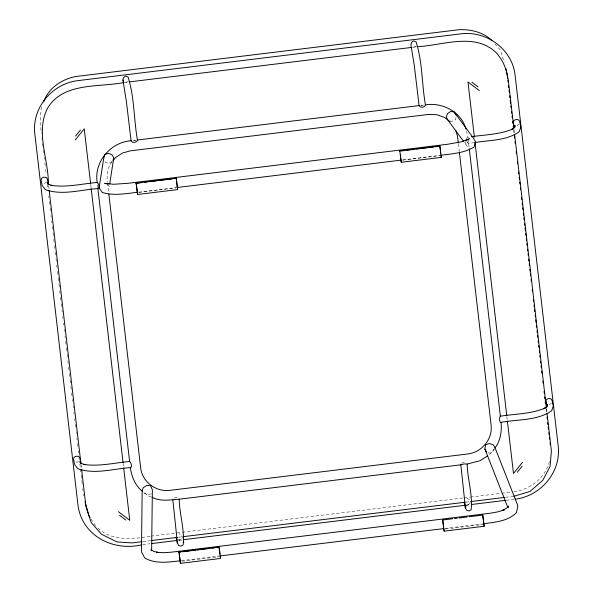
<?xml version="1.0" encoding="UTF-8"?>
<svg xmlns="http://www.w3.org/2000/svg" width="593" height="593" viewBox="0 0 593 593"><rect width="100%" height="100%" fill="white"/><g stroke="black" fill="none" stroke-linecap="round" stroke-linejoin="round"><path stroke-width="0.44" stroke-dasharray="2.96 2.22" d="M466.876 138.94L466.987 137.613L470.634 136.827M41.332 106.992L40.072 121.535L41.466 133.499M456.061 117.362L455.52 119.727L451.955 121.424L450.339 120.89M465.868 141.66L465.446 143.165L467.351 146.515L464.111 142.112M470.242 502.39L469.752 503.768L467.543 504.591L465.268 504.317M549.355 461.487C545.145 478.61 529.03 490.522 511.818 492.027M494.288 449.042L493.576 450.472L490.5 453.141L487.831 452.778M112.099 161.763C107.415 167.308 106.547 175.113 107.452 182.11M489.648 454.475L494.584 448.412M46.78 181.851L44.697 183.267L43.104 182.696M78.528 461.369L77.134 462.31L74.74 461.465M516.985 125.583L519.083 124.196M549.429 404.626L551.52 403.24M112.099 161.496L109.275 163.334L105.48 162.512L104.361 160.325M178.812 540.616L180.228 539.815L182.585 540.468M466.113 505.836L468.24 504.636L470.597 505.288M174.26 498.12L175.691 497.549L178.026 497.861M461.554 463.229L463.704 462.37L465.26 462.577M128.54 81.308L126.339 82.175L124.819 81.967M416.553 46.135L414.351 46.995L412.832 46.788M151.245 493.717L147.835 494.992L144.114 493.154L143.158 491.931M134.226 140.852L135.73 140.585M124.33 82.516L128.006 82.071M412.632 47.299L416.308 46.854M132.891 140.541L135.604 140.215M420.897 105.361L423.617 105.035M467.343 141.809L467.729 143.076L468.648 143.306L474.044 142.646M138.562 192.199L176.165 187.61M402.736 159.932L439.428 155.455M139.036 192.362L176.343 187.811M402.714 160.154L440.013 155.603M150.066 536.213C132.054 539.489 110.721 541.409 96.8 526.918M150.985 536.102L181.288 532.395M182.207 532.284L463.163 497.972M464.074 497.861L469.589 497.186M470.501 497.075L500.803 493.369M501.722 493.257L510.907 492.138M142.957 541.587L150.303 540.69M178.76 537.214L182.436 536.761M466.098 502.115L469.775 501.671M505.577 497.297L512.915 496.4M142.668 544.663L150.014 543.766M178.478 540.29L182.155 539.845M465.861 505.192L470.449 504.628M506.259 500.255L515.443 499.136M181.369 560.659L218.98 556.064M444.624 528.504L482.235 523.908M181.918 561.237L218.313 556.79M445.595 529.03L482.895 524.471M420.748 105.769L422.238 105.673M177.263 539.489L179.538 539.771L181.747 538.941L182.474 536.887L181.236 534.56L178.819 533.626M151.282 496.978L148.813 496.111L143.313 491.923M466.832 498.446L469.241 499.388L470.479 501.708M494.821 43.838L500.277 50.034L504.265 62.139M467.492 141.964L468.648 143.306M91.063 519.053L95.584 525.643M108.519 185.312L109.282 186.669M466.454 130.868L467.936 137.161M83.472 494.177L83.828 495.889M514.072 129.874L514.494 133.558M546.487 408.718L546.909 412.394M513.642 129.763L514.064 133.432M546.086 408.873L546.509 412.55M506.859 416.464L507.289 420.14M468.136 138.918L469.182 147.902M458.411 143.906L459.264 151.267M107.555 183.029L108.734 193.155M97.482 185.075L97.793 187.714M90.766 184.883L91.189 188.559M123.136 463.333L123.559 467.01M48.626 185.631L49.049 189.3M81.071 464.742L81.493 468.418M41.999 138.102L42.214 139.941M42.637 143.625L42.963 146.382M43.385 150.066L43.712 152.824M44.245 157.427L44.46 159.265M44.883 162.949L45.209 165.706M45.631 169.39L45.957 172.148M47.344 184.112L47.885 188.715M48.737 196.075L48.952 197.914M49.382 201.598L49.701 204.355M50.131 208.039L50.449 210.804M50.983 215.4L51.198 217.246M51.628 220.922L51.843 222.76M52.266 226.444L52.592 229.209M53.014 232.886L53.34 235.651M53.763 239.327L54.089 242.092M54.512 245.769L54.838 248.534M55.26 252.21L55.586 254.975M56.009 258.652L56.335 261.417M56.758 265.093L57.084 267.858M57.506 271.535L57.832 274.3M58.255 277.984L58.581 280.741M59.003 284.425L59.33 287.182M59.76 290.866L60.078 293.624M60.508 297.308L60.827 300.065M61.257 303.749L61.576 306.507M62.006 310.191L62.213 312.029M62.754 316.632L62.962 318.471M63.503 323.074L63.71 324.912M64.252 329.515L64.467 331.354M65 335.957L65.215 337.795M65.638 341.479L65.964 344.236M66.386 347.921L66.712 350.678M67.135 354.362L67.461 357.119M67.884 360.803L68.21 363.568M68.632 367.245L68.958 370.01M69.381 373.686L69.707 376.451M70.13 380.128L70.456 382.893M70.878 386.569L71.204 389.334M71.627 393.011L71.953 395.776M72.383 399.452L72.591 401.298M73.132 405.894L73.339 407.739M73.88 412.335L74.088 414.181M74.629 418.784L74.837 420.622M75.267 424.299L75.585 427.064M76.126 431.667L76.341 433.505M76.875 438.108L77.09 439.947M77.513 443.631L77.839 446.388M78.372 450.991L78.587 452.83M79.87 463.874L81.048 474M81.152 474.919L81.797 480.441M81.901 481.36L82.331 485.037M82.753 488.721L82.968 490.559"/><path stroke-width="0.89" d="M151.615 550.815L152.364 489.766L150.548 485.689L146.723 485.482L143.276 487.654L142.194 490.707L141.43 551.816L144.699 557.946C155.418 564.299 168.679 562.09 180.45 560.77M109.705 183.956L113.767 157.745L111.825 154.61L108.111 153.283L104.776 154.729L103.619 158.865L99.113 187.796L102.226 192.458C113.745 196.061 125.946 193.518 137.643 192.31M507.778 507.319L484.889 449.042L485.667 444.75L489.395 443.52L493.309 444.846L494.999 447.619L517.874 505.836L516.503 512.53C508.06 521.455 494.621 522.174 483.154 523.797M122.929 80.055L123.559 77.55L125.627 76.03L128.044 77.001C134.522 97.111 133.744 119.223 137.42 139.992L136.716 141.564L134.559 142.424L132.232 142.112L131.075 140.763L126.324 100.892L122.929 80.055L123.685 81.256M152.104 497.268C160.621 501.871 170.265 499.773 179.182 499.21C179.494 514.361 184.816 529.853 183.141 544.945L181.013 546.146L178.656 545.493L177.166 542.595L176.128 537.658M465.89 506.622L465.461 508.194L466.661 510.314L469.019 510.973L471.146 509.765C472.821 494.673 467.499 479.181 467.188 464.03L464.037 463.948L460.843 464.808L179.182 499.21M466.083 140.912L466.506 139.414L466.157 140.504L469.5 138.755L461.606 141.764L447.411 144.292L128.199 183.281L113.589 184.275L104.642 183.319L107.533 184.045M113.048 160.214L113.767 157.745M547.161 406.123L547.613 404.596L546.82 406.605L543.737 408.703L545.516 407.91C531.306 414.062 515.421 413.795 500.373 416.204L499.662 417.776L499.595 420.229L500.166 422.12L501.085 422.349C517.756 419.169 537.065 420.948 551.668 410.771L553.284 406.109L552.12 400.601L551.016 398.896L548.71 398.481L546.516 399.4L545.775 401.379L546.939 406.887M508.127 507.712L508.661 505.992L506.355 508.342L502.204 510.506L504.413 509.802L497.846 511.863L490.322 513.219L171.11 552.209L163.423 552.713L156.396 552.305L158.568 552.476L153.817 551.401L150.763 549.711M425.426 104.813L424.721 106.392L422.572 107.251L420.237 106.933L419.088 105.584L414.329 65.712L410.942 44.875L411.572 42.37L413.632 40.85L416.056 41.821C422.535 61.931 421.749 84.043 425.426 104.813C442.348 102.122 461.487 111.966 465.942 129.096M43.571 102.003C48.433 88.083 61.761 79.188 75.808 76.519L459.531 29.65C470.968 29.309 483.465 32.23 491.79 40.391M75.563 136.056L80.448 130.052M75.229 139.918L84.25 128.829L90.655 183.963M113.241 160.362L115.516 157.56L122.38 153.076L130.312 150.844L428.487 114.427L436.7 114.679L444.402 117.384L450.117 121.735M495.133 447.737C500.603 440.621 501.856 431.104 501.085 422.349M522.507 462.355L513.486 473.444L507.393 421.06M517.289 472.221L522.166 466.217M487.446 455.913L480.115 460.709L467.188 464.03M97.178 182.444C81.834 183.8 66.342 187.766 50.894 185.312L52.747 185.668L48.952 184.408L47.373 182.688L48.552 184.749L47.396 179.242L46.276 177.5L43.986 177.122L41.799 178.07L41.05 180.02L42.207 185.527L45.261 189.619C62.221 195.742 80.663 189.693 97.889 188.589L98.838 188.137L99.001 186.15L98.334 183.786L97.178 182.444C93.805 161.874 110.587 142.201 131.075 140.763M49.16 190.22L80.959 463.822L79.833 458.293L78.713 456.551L76.423 456.165L74.236 457.114L73.488 459.064L74.651 464.571L77.698 468.67C94.665 474.785 113.1 468.737 130.334 467.64L131.275 467.18L131.438 465.194L130.771 462.836L129.615 461.495L97.889 188.589M515.443 499.136C540.742 496.022 561.045 472.169 558.25 446.499L515.028 74.651C511.915 49.078 486.579 30.688 461.347 33.801L77.557 80.678C52.258 83.791 31.955 107.644 34.75 133.314L77.972 505.162C81.953 535.835 113.27 551.675 141.749 544.782M123.411 82.627C97.845 87.549 63.14 82.13 47.492 108.334C35.372 132.002 48.478 158.976 48.411 183.793M129.837 81.841L411.712 47.418M418.139 46.632C443.786 45.201 475.816 31.889 496.912 53.437C502.938 60.523 506.704 69.085 507.66 78.343M137.42 139.992L419.088 105.584M471.531 136.716C485.415 134.611 500.01 134.596 513.071 128.866L511.292 129.659L514.383 127.562L515.176 125.553L514.502 127.836L513.338 122.328L514.079 120.349L516.273 119.438L518.578 119.853L519.683 121.558L520.839 127.065L519.223 131.728C506.504 140.815 489.692 140.059 474.949 142.535M136.131 183.118L176.158 178.234L176.677 181.228L177.626 189.59L137.591 194.482L136.131 183.118L137.591 194.482M399.875 151.593L399.801 150.911L439.836 146.026L441.296 157.382L401.261 162.274L400.282 154.677M136.138 183.311L142.505 182.533M144.329 182.31L147.057 181.977M148.88 181.754L157.063 180.754M158.887 180.531L171.622 178.975M173.445 178.752L176.158 178.234M401.631 150.881L404.359 150.548M406.183 150.326L414.374 149.325M416.19 149.102L428.924 147.546M430.748 147.323L433.476 146.99M435.299 146.767L438.939 146.323M177.085 187.499L400.898 160.154M441.259 155.225C452.377 153.691 464.252 153.15 474.029 147.049L475.556 141.816L473.659 138.458L454.231 112.047L450.776 111.432L447.53 113.582L446.299 117.073L447.923 120.097L463.57 141.379M129.615 461.495C114.271 462.851 98.779 466.81 83.331 464.363L84.569 464.593M142.046 541.698L131.942 542.929L116.947 541.898L101.499 534.256L91.203 522.552L86.356 507.853L85.095 501.871M151.222 540.579L177.848 537.325M183.356 536.65L465.179 502.227M470.686 501.559L504.658 497.408M513.835 496.289L530.016 491.441L542.736 480.36L550.059 466.498L551.401 451.043L547.02 413.314M151.852 543.544L176.64 540.519M183.986 539.623L464.942 505.303M471.368 504.517L505.34 500.366M179.004 551.994L219.039 547.102L219.558 550.096L220.5 558.458L180.472 563.35L179.004 551.994L180.472 563.35M179.019 552.179L180.843 551.957M182.659 551.735L195.401 550.178M197.217 549.956L199.945 549.622M201.768 549.4L209.952 548.406M211.775 548.184L219.039 547.102M443.542 526.829L442.697 519.972L452.704 518.756M454.52 518.534L457.247 518.2M459.071 517.978L467.262 516.977M469.078 516.755L481.812 515.198M219.892 555.952L443.712 528.615M443.727 528.852L444.142 531.143L484.177 526.258L482.709 514.894L484.177 526.258M85.184 464.712L81.389 463.452L79.81 461.739L80.596 463.111M471.954 82.234L478.077 86.889M479.285 90.566L467.973 81.96L474.385 137.094M142.631 491.404C135.182 485.889 131.631 476.55 130.334 467.64M118.444 511.707L129.756 520.313L123.67 467.929M119.66 515.376L125.783 520.039M107.37 183.281L108.26 184.223M90.062 517.585L89.054 516.125L85.659 504.22L81.604 469.33M454.231 112.047L455.987 115.035M484.889 449.042L486.534 451.933M545.775 401.379L546.605 402.958M183.511 541.817L183.793 542.595M455.854 130.586L457.551 136.546L458.3 142.987M506.022 69.003L508.186 79.262L513.857 128.036M441.296 157.382L440.881 155.092M399.801 150.911L401.261 162.274M464.134 502.479L465.461 508.194L460.843 464.808M177.626 189.59L177.025 185.275M440.214 149.013L439.836 146.026M176.173 178.419L176.232 178.908M219.054 547.295L219.907 554.144M514.605 134.478L546.375 407.791M507.875 80.181L508.09 82.019M508.512 85.688L508.727 87.527M509.046 90.284L509.261 92.115M509.691 95.792L509.906 97.623M510.225 100.38L510.543 103.138M510.862 105.888L511.077 107.726M511.507 111.395L511.715 113.233M512.041 115.991L512.248 117.822M512.678 121.498L512.893 123.337M513.212 126.087L513.531 128.844M514.383 136.19L514.598 138.021M515.028 141.697L515.243 143.536M516.199 151.793L516.414 153.631M517.378 161.896L517.585 163.735M518.549 171.992L518.764 173.831M519.186 177.507L519.401 179.338M519.72 182.095L519.935 183.934M520.365 187.603L520.58 189.441M521.536 197.706L521.751 199.537M522.174 203.214L522.389 205.045M522.707 207.802L522.922 209.64M523.352 213.31L523.567 215.148M523.886 217.905L524.101 219.736M524.523 223.413L524.738 225.244M525.057 228.001L525.376 230.759M525.702 233.509L525.909 235.347M526.339 239.016L526.554 240.854M526.873 243.612L527.088 245.443M527.511 249.119L527.726 250.958M528.044 253.708L528.259 255.546M528.689 259.215L528.904 261.053M529.223 263.811L529.438 265.642M529.86 269.318L530.075 271.157M530.394 273.907L530.609 275.745M531.039 279.414L531.246 281.252M532.21 289.517L532.425 291.356M533.381 299.613L533.596 301.452M534.026 305.128L534.241 306.959M534.56 309.716L534.775 311.555M535.197 315.224L535.412 317.062M535.731 319.812L536.05 322.57M536.376 325.327L536.583 327.158M537.013 330.835L537.228 332.666M537.547 335.423L537.762 337.261M538.185 340.931L538.4 342.769M538.718 345.526L538.933 347.357M539.363 351.034L539.578 352.865M539.897 355.622L540.112 357.46M540.534 361.13L540.749 362.968M541.068 365.725L541.283 367.556M541.705 371.233L541.92 373.064M542.884 381.329L543.099 383.167M544.055 391.432L544.27 393.263M544.7 396.939L544.908 398.778M545.234 401.528L545.441 403.366M547.043 417.138L547.257 418.977M547.687 422.646L547.902 424.484M548.221 427.234L548.436 429.073M548.859 432.749L549.074 434.58M549.392 437.337L549.607 439.176M550.037 442.845L550.245 444.683M475.023 142.609L506.756 415.545M469.293 148.821L500.373 416.204M459.375 152.186L491.137 425.448C492.65 439.346 481.657 452.266 467.951 453.949L169.776 490.367C156.115 492.057 142.394 482.094 140.711 468.248L108.838 194.074M440.317 149.784L440.695 153.068M176.64 181.992L176.929 184.453M172.837 499.988L177.448 543.373M91.189 188.559L123.025 462.414M220.092 556.167L220.129 556.568M444.142 531.143L442.697 519.972"/></g></svg>
